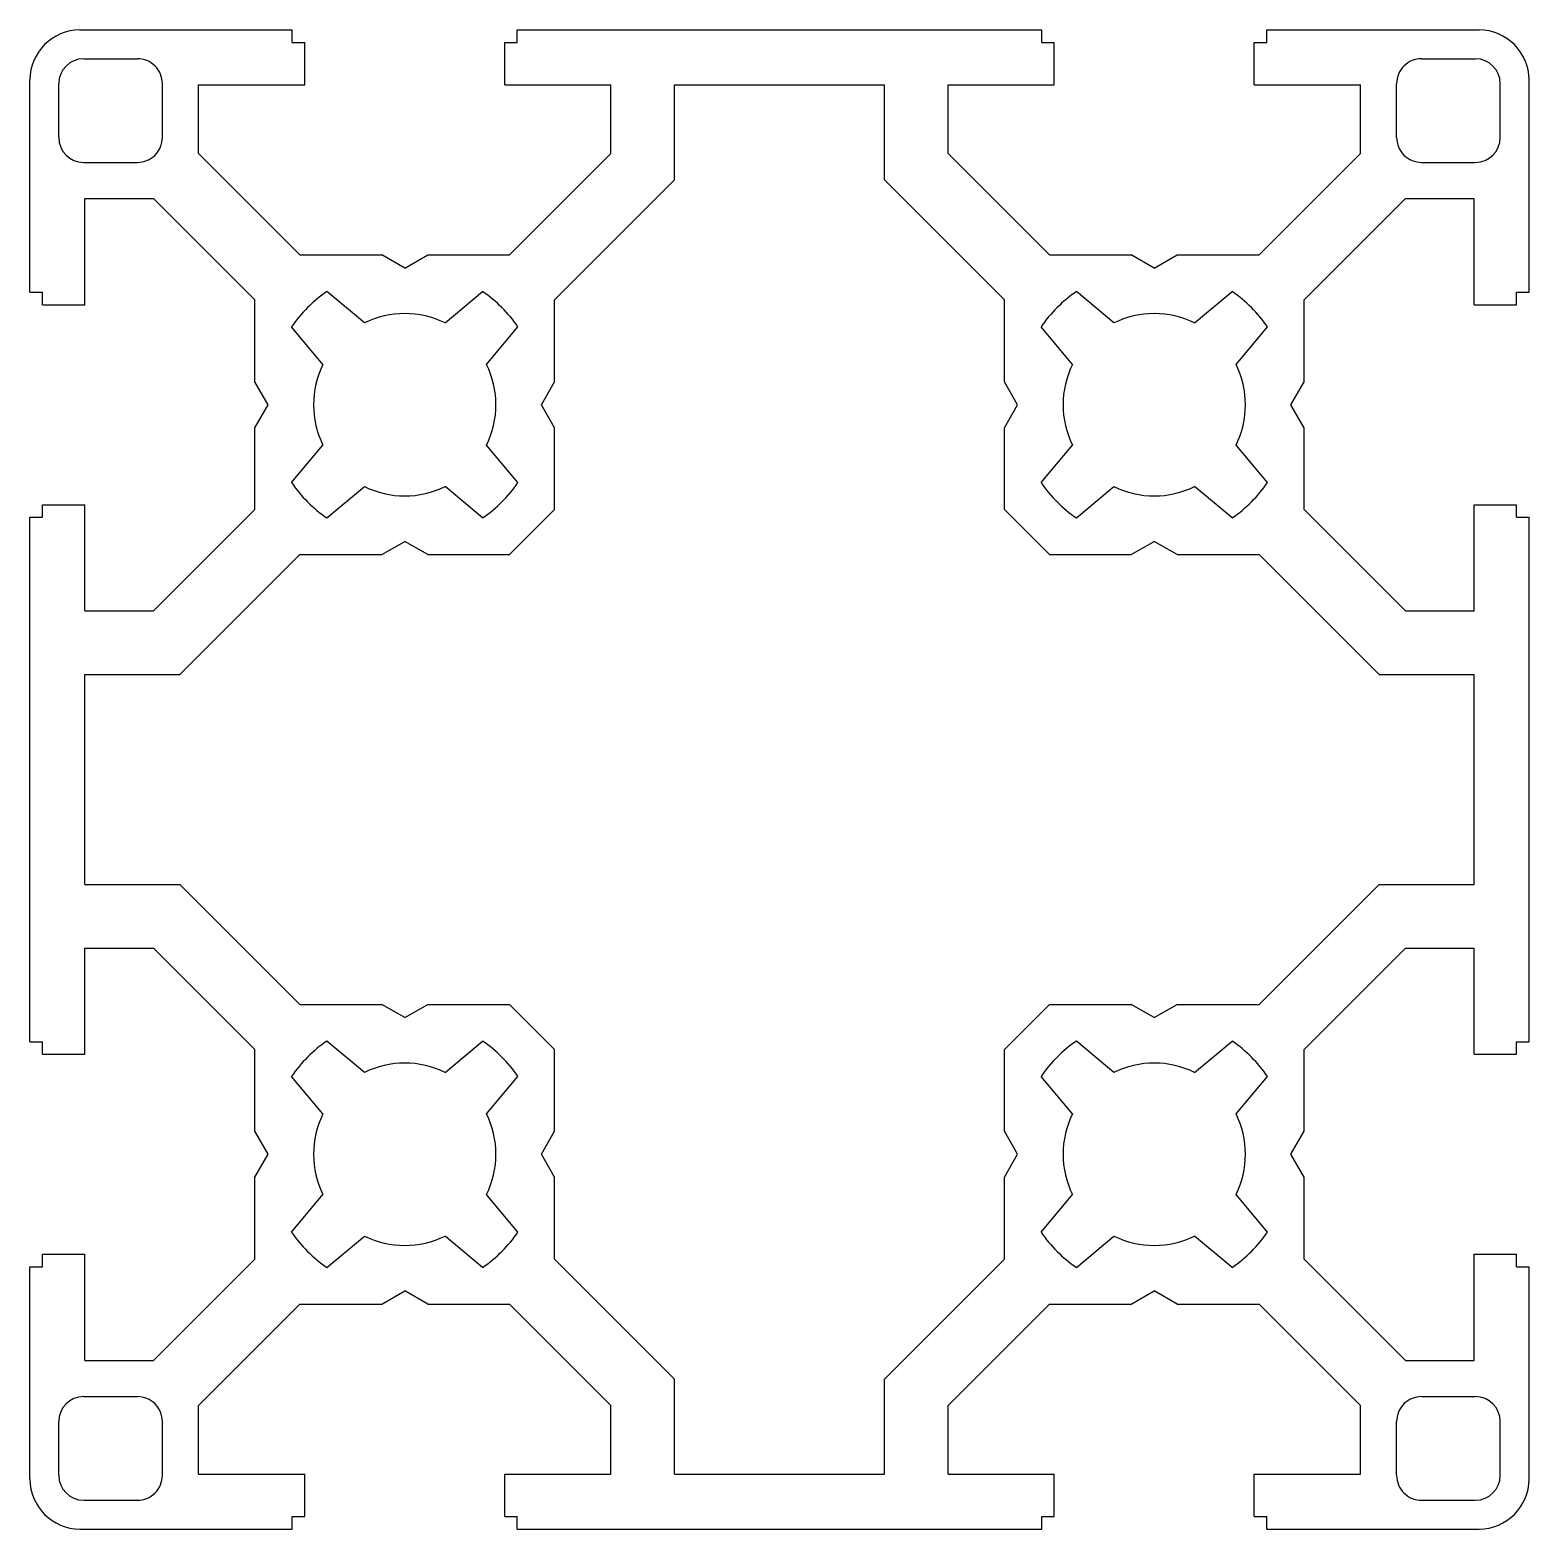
# Model space of a CAD drawing. Extents: x -30 to 30, y -30 to 30.
import ezdxf

# ---------------------------------------------------------------- set-up
doc = ezdxf.new("R2010")
doc.units = 0
doc.header["$LTSCALE"] = 3.55
doc.layers.get('0').update_dxf_attribs({"linetype": 'CONTINUOUS'})

msp = doc.modelspace()

# ---------------------------------------------------------------- linework, layer by layer
for p, q in [((-28, 30), (-19.5, 30)), ((-19.5, 29.5), (-19.5, 30)), ((-10.5, 30), (10.5, 30)), ((-10.5, 29.5), (-10.5, 30)), ((10.5, 29.5), (10.5, 30)), ((19.5, 30), (28, 30)), ((19.5, 29.5), (19.5, 30)), ((-19.5, 29.5), (-19, 29.5)), ((-19, 27.799999), (-19, 29.5)), ((-11, 29.5), (-10.5, 29.5)), ((-11, 27.803123), (-11, 29.5)), ((10.5, 29.5), (11, 29.5)), ((11, 27.799999), (11, 29.5)), ((19, 29.5), (19.5, 29.5)), ((19, 27.799999), (19, 29.5)), ((-27.85, 28.85), (-25.700001, 28.85)), ((25.700001, 28.85), (27.85, 28.85)), ((-30, 19.5), (-30, 28)), ((-28.85, 25.700001), (-28.85, 27.85)), ((-24.700001, 25.700001), (-24.700001, 27.85)), ((-23.25, 27.799999), (-19, 27.799999)), ((-23.25, 25.053122), (-23.25, 27.799999)), ((-11, 27.803123), (-6.75, 27.803123)), ((-6.75, 25.053122), (-6.75, 27.803123)), ((-4.2, 27.799999), (4.2, 27.799999)), ((-4.2, 23.996878), (-4.2, 27.799999)), ((4.2, 23.996878), (4.2, 27.799999)), ((6.75, 27.799999), (11, 27.799999)), ((6.75, 25.053122), (6.75, 27.799999)), ((19, 27.799999), (23.25, 27.799999)), ((23.25, 25.053122), (23.25, 27.799999)), ((24.700001, 25.700001), (24.700001, 27.85)), ((28.85, 25.700001), (28.85, 27.85)), ((30, 19.5), (30, 28)), ((-27.85, 24.700001), (-25.700001, 24.700001)), ((-19.196878, 21), (-23.25, 25.053122)), ((-10.803123, 21), (-6.75, 25.053122)), ((10.803123, 21), (6.75, 25.053122)), ((19.196878, 21), (23.25, 25.053122)), ((25.700001, 24.700001), (27.85, 24.700001)), ((-9, 19.196878), (-4.2, 23.996878)), ((9, 19.196878), (4.2, 23.996878)), ((-27.799999, 19), (-27.803123, 23.25)), ((-27.803123, 23.25), (-25.053122, 23.25)), ((-21, 19.196878), (-25.053122, 23.25)), ((21, 19.196878), (25.053122, 23.25)), ((25.053122, 23.25), (27.803123, 23.25)), ((27.799999, 19), (27.803123, 23.25)), ((-19.196878, 21), (-15.919615, 21)), ((-15, 20.469059), (-15.919615, 21)), ((-15, 20.469059), (-14.080385, 21)), ((-14.080385, 21), (-10.803123, 21)), ((10.803123, 21), (14.080385, 21)), ((15, 20.469059), (14.080385, 21)), ((15, 20.469059), (15.919615, 21)), ((15.919615, 21), (19.196878, 21)), ((-30, 19.5), (-29.5, 19.5)), ((-29.5, 19), (-29.5, 19.5)), ((-16.616768, 18.272394), (-18.117157, 19.531372)), ((-13.383233, 18.272394), (-11.882842, 19.531372)), ((13.383233, 18.272394), (11.882842, 19.531372)), ((16.616768, 18.272394), (18.117157, 19.531372)), ((29.5, 19.5), (30, 19.5)), ((29.5, 19), (29.5, 19.5)), ((-29.5, 19), (-27.799999, 19)), ((-21, 15.919615), (-21, 19.196878)), ((-9, 15.919615), (-9, 19.196878)), ((9, 15.919615), (9, 19.196878)), ((21, 15.919615), (21, 19.196878)), ((27.799999, 19), (29.5, 19)), ((-18.272394, 16.616768), (-19.531372, 18.117157)), ((-11.727606, 16.616768), (-10.468629, 18.117157)), ((11.727606, 16.616768), (10.468629, 18.117157)), ((18.272394, 16.616768), (19.531372, 18.117157)), ((-20.469059, 15), (-21, 15.919615)), ((-9.53094, 15), (-9, 15.919615)), ((9.53094, 15), (9, 15.919615)), ((20.469059, 15), (21, 15.919615)), ((-21, 14.080385), (-20.469059, 15)), ((-9, 14.080385), (-9.53094, 15)), ((9, 14.080385), (9.53094, 15)), ((21, 14.080385), (20.469059, 15)), ((-21, 10.803123), (-21, 14.080385)), ((-9, 10.803123), (-9, 14.080385)), ((9, 10.803123), (9, 14.080385)), ((21, 10.803123), (21, 14.080385)), ((-19.531372, 11.882842), (-18.272394, 13.383233)), ((-10.468629, 11.882842), (-11.727606, 13.383233)), ((10.468629, 11.882842), (11.727606, 13.383233)), ((19.531372, 11.882842), (18.272394, 13.383233)), ((-18.117157, 10.468629), (-16.616768, 11.727606)), ((-11.882842, 10.468629), (-13.383233, 11.727606)), ((11.882842, 10.468629), (13.383233, 11.727606)), ((18.117157, 10.468629), (16.616768, 11.727606)), ((-29.5, 11), (-27.799999, 11)), ((-29.5, 10.5), (-29.5, 11)), ((-27.799999, 6.75), (-27.799999, 11)), ((-25.053122, 6.75), (-21, 10.803123)), ((-10.803123, 9), (-9, 10.803123)), ((10.803123, 9), (9, 10.803123)), ((25.053122, 6.75), (21, 10.803123)), ((27.799999, 11), (29.5, 11)), ((27.799999, 6.75), (27.799999, 11)), ((29.5, 10.5), (29.5, 11)), ((-30, 10.5), (-29.5, 10.5)), ((-30, -10.5), (-30, 10.5)), ((29.5, 10.5), (30, 10.5)), ((30, -10.5), (30, 10.5)), ((-23.996878, 4.2), (-19.196878, 9)), ((-19.196878, 9), (-15.919615, 9)), ((-15.919615, 9), (-15, 9.53094)), ((-14.080385, 9), (-15, 9.53094)), ((-14.080385, 9), (-10.803123, 9)), ((10.803123, 9), (14.080385, 9)), ((14.080385, 9), (15, 9.53094)), ((15.919615, 9), (15, 9.53094)), ((15.919615, 9), (19.196878, 9)), ((23.996878, 4.2), (19.196878, 9)), ((-27.799999, 6.75), (-25.053122, 6.75)), ((25.053122, 6.75), (27.799999, 6.75)), ((-27.799999, 4.2), (-23.996878, 4.2)), ((-27.799999, -4.2), (-27.799999, 4.2)), ((23.996878, 4.2), (27.799999, 4.2)), ((27.799999, -4.2), (27.799999, 4.2)), ((-27.799999, -4.2), (-23.996878, -4.2)), ((-19.196878, -9), (-23.996878, -4.2)), ((19.196878, -9), (23.996878, -4.2)), ((23.996878, -4.2), (27.799999, -4.2)), ((-27.799999, -6.75), (-25.053122, -6.75)), ((-27.799999, -11), (-27.799999, -6.75)), ((-21, -10.803123), (-25.053122, -6.75)), ((21, -10.803123), (25.053122, -6.75)), ((25.053122, -6.75), (27.799999, -6.75)), ((27.799999, -11), (27.799999, -6.75)), ((-19.196878, -9), (-15.919615, -9)), ((-15, -9.53094), (-15.919615, -9)), ((-15, -9.53094), (-14.080385, -9)), ((-14.080385, -9), (-10.803123, -9)), ((-9, -10.803123), (-10.803123, -9)), ((9, -10.803123), (10.803123, -9)), ((10.803123, -9), (14.080385, -9)), ((15, -9.53094), (14.080385, -9)), ((15, -9.53094), (15.919615, -9)), ((15.919615, -9), (19.196878, -9)), ((-30, -10.5), (-29.5, -10.5)), ((-29.5, -11), (-29.5, -10.5)), ((-16.616768, -11.727606), (-18.117157, -10.468629)), ((-13.383233, -11.727606), (-11.882842, -10.468629)), ((13.383233, -11.727606), (11.882842, -10.468629)), ((16.616768, -11.727606), (18.117157, -10.468629)), ((29.5, -10.5), (30, -10.5)), ((29.5, -11), (29.5, -10.5)), ((-29.5, -11), (-27.799999, -11)), ((-21, -14.080385), (-21, -10.803123)), ((-9, -14.080385), (-9, -10.803123)), ((9, -14.080385), (9, -10.803123)), ((21, -14.080385), (21, -10.803123)), ((27.799999, -11), (29.5, -11)), ((-18.272394, -13.383233), (-19.531372, -11.882842)), ((-11.727606, -13.383233), (-10.468629, -11.882842)), ((11.727606, -13.383233), (10.468629, -11.882842)), ((18.272394, -13.383233), (19.531372, -11.882842)), ((-20.469059, -15), (-21, -14.080385)), ((-9.53094, -15), (-9, -14.080385)), ((9.53094, -15), (9, -14.080385)), ((20.469059, -15), (21, -14.080385)), ((-21, -15.919615), (-20.469059, -15)), ((-9, -15.919615), (-9.53094, -15)), ((9, -15.919615), (9.53094, -15)), ((21, -15.919615), (20.469059, -15)), ((-21, -19.196878), (-21, -15.919615)), ((-9, -19.196878), (-9, -15.919615)), ((9, -19.196878), (9, -15.919615)), ((21, -19.196878), (21, -15.919615)), ((-19.531372, -18.117157), (-18.272394, -16.616768)), ((-10.468629, -18.117157), (-11.727606, -16.616768)), ((10.468629, -18.117157), (11.727606, -16.616768)), ((19.531372, -18.117157), (18.272394, -16.616768)), ((-18.117157, -19.531372), (-16.616768, -18.272394)), ((-11.882842, -19.531372), (-13.383233, -18.272394)), ((11.882842, -19.531372), (13.383233, -18.272394)), ((18.117157, -19.531372), (16.616768, -18.272394)), ((-29.5, -19), (-27.799999, -19)), ((-29.5, -19.5), (-29.5, -19)), ((-27.803123, -23.25), (-27.799999, -19)), ((-25.053122, -23.25), (-21, -19.196878)), ((-4.2, -23.996878), (-9, -19.196878)), ((4.2, -23.996878), (9, -19.196878)), ((25.053122, -23.25), (21, -19.196878)), ((27.803123, -23.25), (27.799999, -19)), ((27.799999, -19), (29.5, -19)), ((29.5, -19.5), (29.5, -19)), ((-30, -19.5), (-29.5, -19.5)), ((-30, -28), (-30, -19.5)), ((29.5, -19.5), (30, -19.5)), ((30, -28), (30, -19.5)), ((-23.25, -25.053122), (-19.196878, -21)), ((-19.196878, -21), (-15.919615, -21)), ((-15.919615, -21), (-15, -20.469059)), ((-14.080385, -21), (-15, -20.469059)), ((-14.080385, -21), (-10.803123, -21)), ((-6.75, -25.053122), (-10.803123, -21)), ((6.75, -25.053122), (10.803123, -21)), ((10.803123, -21), (14.080385, -21)), ((14.080385, -21), (15, -20.469059)), ((15.919615, -21), (15, -20.469059)), ((15.919615, -21), (19.196878, -21)), ((23.25, -25.053122), (19.196878, -21)), ((-27.803123, -23.25), (-25.053122, -23.25)), ((25.053122, -23.25), (27.803123, -23.25)), ((-4.2, -27.799999), (-4.2, -23.996878)), ((4.2, -27.799999), (4.2, -23.996878)), ((-27.85, -24.700001), (-25.700001, -24.700001)), ((-23.25, -27.799999), (-23.25, -25.053122)), ((-6.75, -27.803123), (-6.75, -25.053122)), ((6.75, -27.799999), (6.75, -25.053122)), ((23.25, -27.799999), (23.25, -25.053122)), ((25.700001, -24.700001), (27.85, -24.700001)), ((-28.85, -27.85), (-28.85, -25.700001)), ((-24.700001, -27.85), (-24.700001, -25.700001)), ((24.700001, -27.85), (24.700001, -25.700001)), ((28.85, -27.85), (28.85, -25.700001)), ((-23.25, -27.799999), (-19, -27.799999)), ((-19, -29.5), (-19, -27.799999)), ((-11, -27.803123), (-6.75, -27.803123)), ((-11, -29.5), (-11, -27.803123)), ((-4.2, -27.799999), (4.2, -27.799999)), ((6.75, -27.799999), (11, -27.799999)), ((11, -29.5), (11, -27.799999)), ((19, -27.799999), (23.25, -27.799999)), ((19, -29.5), (19, -27.799999)), ((-27.85, -28.85), (-25.700001, -28.85)), ((25.700001, -28.85), (27.85, -28.85)), ((-28, -30), (-19.5, -30)), ((-19.5, -29.5), (-19, -29.5)), ((-19.5, -30), (-19.5, -29.5)), ((-11, -29.5), (-10.5, -29.5)), ((-10.5, -30), (-10.5, -29.5)), ((-10.5, -30), (10.5, -30)), ((10.5, -29.5), (11, -29.5)), ((10.5, -30), (10.5, -29.5)), ((19, -29.5), (19.5, -29.5)), ((19.5, -30), (19.5, -29.5)), ((19.5, -30), (28, -30))]:
    msp.add_line(p, q)
for centre, radius, start, end in [((-28, 28), 2, 90, 180), ((28, 28), 2, 0, 90), ((-27.85, 27.85), 1, 90.00002186, 180), ((-25.7, 27.85), 1, 0, 90.00004371), ((25.7, 27.85), 1, 89.99995629, 180), ((27.85, 27.85), 1, 0, 89.99997814), ((-27.85, 25.7), 1, 180, 269.99997814), ((-25.7, 25.7), 1, 269.99995629, 0), ((25.7, 25.7), 1, 180, 270.00004371), ((27.85, 25.7), 1, 270.00002186, 0), ((-15, 15), 5.5, 124.52430696, 145.47569304), ((-15, 15), 5.5, 34.52431268, 55.47568491), ((15, 15), 5.5, 124.52431515, 145.47568741), ((15, 15), 5.5, 34.52430705, 55.4756931), ((-15, 15), 3.65, 63.70775398, 116.29225916), ((15, 15), 3.65, 63.70774056, 116.29224573), ((-15, 15), 3.65, 153.70774049, 206.2922458), ((-15, 15), 3.65, 333.70775413, 26.2922593), ((15, 15), 3.65, 153.70774049, 206.2922458), ((15, 15), 3.65, 333.70775413, 26.2922593), ((-15, 15), 5.5, 214.52431521, 235.47568749), ((-15, 15), 3.65, 243.70774063, 296.29224594), ((-15, 15), 5.5, 304.52432092, 325.47567937), ((15, 15), 5.5, 214.52432084, 235.47567931), ((15, 15), 3.65, 243.70775406, 296.29225937), ((15, 15), 5.5, 304.52431274, 325.475685), ((-15, -15), 5.5, 124.52431259, 145.47568485), ((-15, -15), 5.5, 34.52432086, 55.47567928), ((15, -15), 5.5, 124.52432078, 145.47567922), ((15, -15), 5.5, 34.52431523, 55.47568747), ((-15, -15), 3.65, 63.70775398, 116.29225916), ((15, -15), 3.65, 63.70774056, 116.29224573), ((-15, -15), 3.65, 153.70775392, 206.29225922), ((-15, -15), 3.65, 333.7077407, 26.29224587), ((15, -15), 3.65, 153.70775392, 206.29225922), ((15, -15), 3.65, 333.7077407, 26.29224587), ((-15, -15), 5.5, 214.52430702, 235.47569312), ((-15, -15), 3.65, 243.70774063, 296.29224594), ((-15, -15), 5.5, 304.52431529, 325.47568755), ((15, -15), 5.5, 214.52431265, 235.47568494), ((15, -15), 3.65, 243.70775406, 296.29225937), ((15, -15), 5.5, 304.52430711, 325.47569318), ((-27.85, -25.7), 1, 90.00002186, 180), ((-25.7, -25.7), 1, 0, 90.00004371), ((25.7, -25.7), 1, 89.99995629, 180), ((27.85, -25.7), 1, 0, 89.99997814), ((-28, -28), 2, 180, 270), ((-27.85, -27.85), 1, 180, 269.99997814), ((-25.7, -27.85), 1, 269.99995629, 0), ((25.7, -27.85), 1, 180, 270.00004371), ((27.85, -27.85), 1, 270.00002186, 0), ((28, -28), 2, 270, 0)]:
    msp.add_arc(centre, radius, start, end)

doc.saveas('drawing.dxf')
